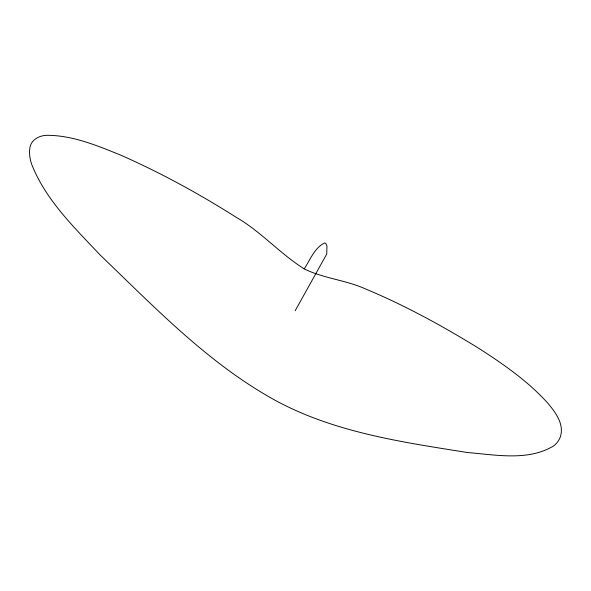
<?xml version="1.0" encoding="UTF-8"?>
<svg xmlns="http://www.w3.org/2000/svg" width="591" height="591" viewBox="0 0 591 591"><rect width="100%" height="100%" fill="white"/><g stroke="black" fill="none" stroke-linecap="round" stroke-linejoin="round"><path stroke-width="0.89" d="M295.182 310.718L326.749 254.012L326.956 245.93L325.678 243.322L324.599 242.982C314.464 247.799 310.157 259.974 304.195 268.868C279.898 253.613 260.749 231.34 235.706 216.993C198.739 193.575 160.213 172.513 120.15 154.886C97.035 145.615 73.099 135.502 47.79 135.317C39.582 135.095 30.318 139.89 29.764 148.932A515.204 96.385 30.6 0 0 31.618 164.15C45.633 200.017 74.348 227.528 100.211 255.068C155.064 307.638 208.557 363.775 275.82 400.654C334.957 432.575 402.353 442.194 467.836 452.566C495.952 454.856 528.022 461.305 553.604 445.969A526.625 99.864 27.4 0 0 560.637 435.914C564.006 423.562 555.304 412.156 547.872 403.247C527.844 380.988 502.941 363.827 477.875 347.752C441.883 325.641 404.68 305.252 365.644 289.006C345.898 280.023 323.624 278.516 304.195 268.868"/></g></svg>
